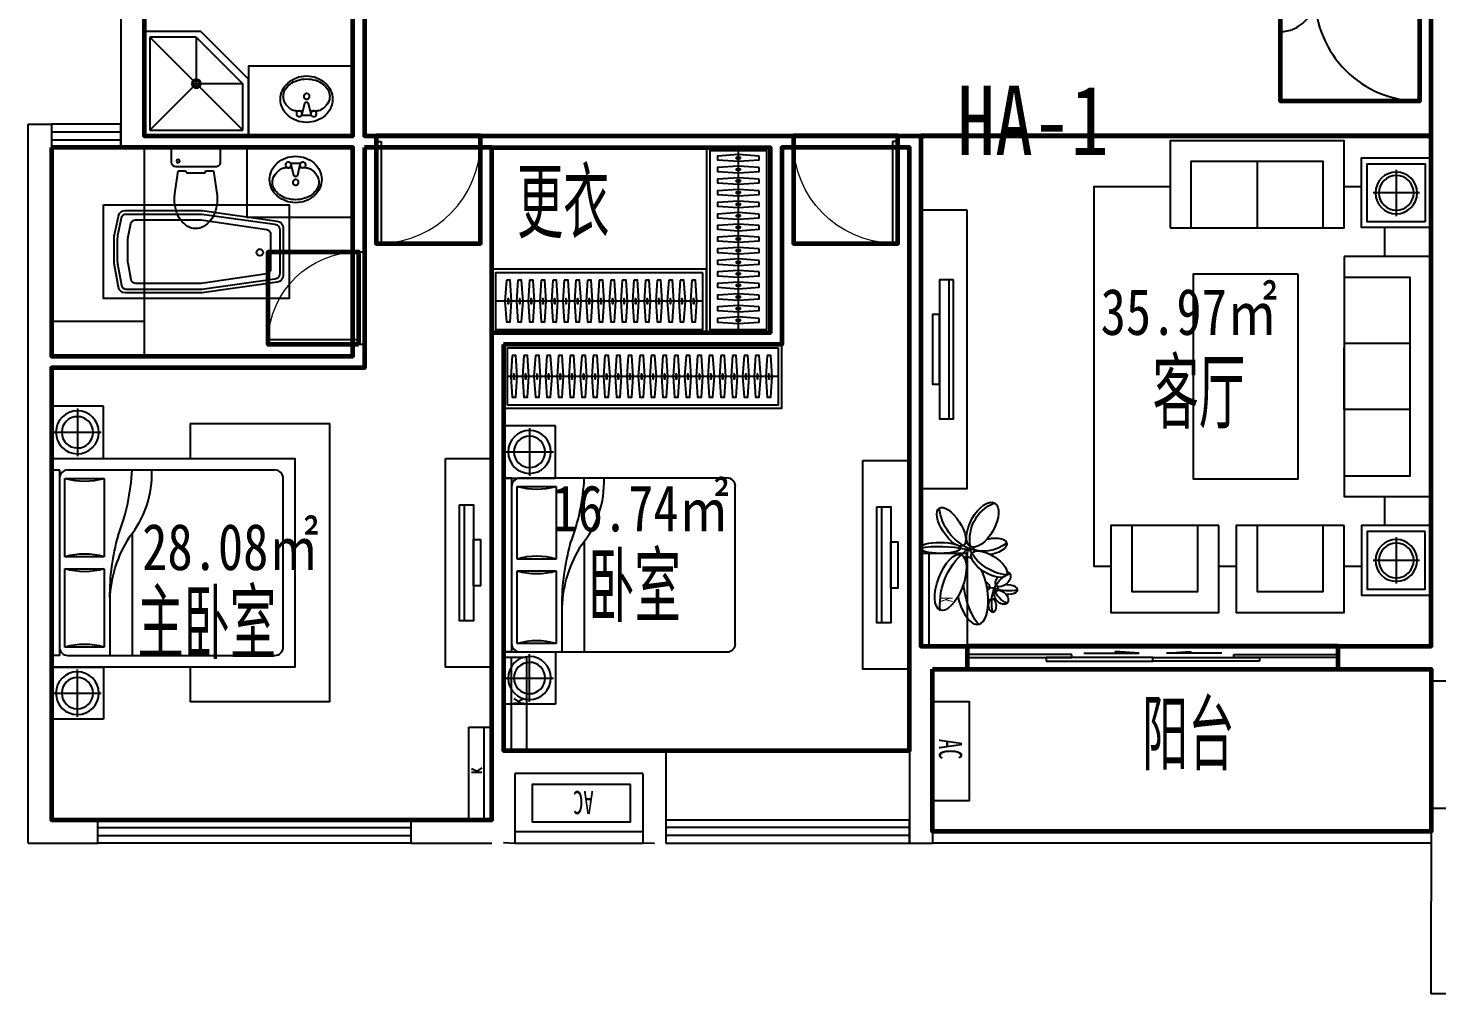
# Model space of a CAD drawing. Extents: x -546498 to -519398, y -751114 to -736514.
# Drawn here: x -546498 to -534348, y -751114 to -742785 of the extents above; entities that cross this region are included whole.
import ezdxf

# ---------------------------------------------------------------- set-up
doc = ezdxf.new("R2010")
doc.units = 0
doc.header["$LTSCALE"] = 1000
doc.header["$MEASUREMENT"] = 0
doc.linetypes.add('HIDDEN', pattern=[7.5, 5, -2.5])
doc.layers.get('0').update_dxf_attribs({"linetype": 'CONTINUOUS'})
for name, color, linetype in [('Balcony(阳台)', 11, 'CONTINUOUS'), ('Elec(电器)', 33, 'CONTINUOUS'), ('F', 8, 'CONTINUOUS'), ('Furniture(家具)', 8, 'CONTINUOUS'), ('Lvtry(厨卫)', 136, 'CONTINUOUS'), ('Text(文字)', 7, 'CONTINUOUS'), ('WALL', 2, 'CONTINUOUS'), ('WINDOW', 4, 'CONTINUOUS'), ('房间面积', 33, 'CONTINUOUS')]:
    doc.layers.add(name, color=color, linetype=linetype)
for name, color, linetype, lineweight in [('GT_卧室', 1, 'CONTINUOUS', 60), ('GT_卫生间', 5, 'CONTINUOUS', 60), ('GT_客厅', 2, 'CONTINUOUS', 60), ('GT_衣帽间', 63, 'CONTINUOUS', 60), ('GT_过道', 30, 'CONTINUOUS', 60), ('GT_门', 80, 'CONTINUOUS', 60), ('GT_阳台', 6, 'CONTINUOUS', 60)]:
    doc.layers.add(name, color=color, linetype=linetype, lineweight=lineweight)
doc.layers.get('0').off()
doc.styles.add('-黑体', font='simhei.ttf', dxfattribs={"width": 0.8})
doc.styles.add('_ZBHZ', font='simhei.ttf', dxfattribs={"width": 0.8})
doc.styles.add('HZ', font='zbtxt.shx', dxfattribs={"bigfont": 'zbhz.shx'})

# ---------------------------------------------------------------- blocks, each defined once
blk = doc.blocks.new('*U38')
blk.add_line((-970, -275), (820, -275))
for points in [[(-1000, 0), (850, 0), (850, -550), (-1000, -550)], [(-970, -30), (820, -30), (820, -520), (-970, -520)]]:
    blk.add_lwpolyline(points, close=True)
at = {"elevation": 0}
for points in [[(-874, -95), (-862, -275), (-874, -455), (-906, -455), (-918, -275), (-906, -95)], [(-774, -95), (-762, -275), (-774, -455), (-806, -455), (-818, -275), (-806, -95)], [(-674, -95), (-662, -275), (-674, -455), (-706, -455), (-718, -275), (-706, -95)], [(-574, -95), (-562, -275), (-574, -455), (-606, -455), (-618, -275), (-606, -95)], [(-474, -95), (-462, -275), (-474, -455), (-506, -455), (-518, -275), (-506, -95)], [(-374, -95), (-362, -275), (-374, -455), (-406, -455), (-418, -275), (-406, -95)], [(-274, -95), (-262, -275), (-274, -455), (-306, -455), (-318, -275), (-306, -95)], [(-174, -95), (-162, -275), (-174, -455), (-206, -455), (-218, -275), (-206, -95)], [(-74, -95), (-62, -275), (-74, -455), (-106, -455), (-118, -275), (-106, -95)], [(26, -95), (38, -275), (26, -455), (-6, -455), (-18, -275), (-6, -95)], [(126, -95), (138, -275), (126, -455), (94, -455), (82, -275), (94, -95)], [(226, -95), (238, -275), (226, -455), (194, -455), (182, -275), (194, -95)], [(326, -95), (338, -275), (326, -455), (294, -455), (282, -275), (294, -95)], [(426, -95), (438, -275), (426, -455), (394, -455), (382, -275), (394, -95)], [(526, -95), (538, -275), (526, -455), (494, -455), (482, -275), (494, -95)], [(626, -95), (638, -275), (626, -455), (594, -455), (582, -275), (594, -95)], [(726, -95), (738, -275), (726, -455), (694, -455), (682, -275), (694, -95)]]:
    blk.add_lwpolyline(points, close=True, dxfattribs=at)
at = {"ltscale": 15, "elevation": 0}
for points in [[(-894, -255), (-886, -255), (-886, -295), (-894, -295)], [(-794, -255), (-786, -255), (-786, -295), (-794, -295)], [(-694, -255), (-686, -255), (-686, -295), (-694, -295)], [(-594, -255), (-586, -255), (-586, -295), (-594, -295)], [(-494, -255), (-486, -255), (-486, -295), (-494, -295)], [(-394, -255), (-386, -255), (-386, -295), (-394, -295)], [(-294, -255), (-286, -255), (-286, -295), (-294, -295)], [(-194, -255), (-186, -255), (-186, -295), (-194, -295)], [(-94, -255), (-86, -255), (-86, -295), (-94, -295)], [(6, -255), (14, -255), (14, -295), (6, -295)], [(106, -255), (114, -255), (114, -295), (106, -295)], [(206, -255), (214, -255), (214, -295), (206, -295)], [(306, -255), (314, -255), (314, -295), (306, -295)], [(406, -255), (414, -255), (414, -295), (406, -295)], [(506, -255), (514, -255), (514, -295), (506, -295)], [(606, -255), (614, -255), (614, -295), (606, -295)], [(706, -255), (714, -255), (714, -295), (706, -295)]]:
    blk.add_lwpolyline(points, close=True, dxfattribs=at)
blk = doc.blocks.new('*U40')
blk.add_line((-970, -275), (570, -275))
for points in [[(-1000, 0), (600, 0), (600, -550), (-1000, -550)], [(-970, -30), (570, -30), (570, -520), (-970, -520)]]:
    blk.add_lwpolyline(points, close=True)
at = {"elevation": 0}
for points in [[(-874, -95), (-862, -275), (-874, -455), (-906, -455), (-918, -275), (-906, -95)], [(-774, -95), (-762, -275), (-774, -455), (-806, -455), (-818, -275), (-806, -95)], [(-674, -95), (-662, -275), (-674, -455), (-706, -455), (-718, -275), (-706, -95)], [(-574, -95), (-562, -275), (-574, -455), (-606, -455), (-618, -275), (-606, -95)], [(-474, -95), (-462, -275), (-474, -455), (-506, -455), (-518, -275), (-506, -95)], [(-374, -95), (-362, -275), (-374, -455), (-406, -455), (-418, -275), (-406, -95)], [(-274, -95), (-262, -275), (-274, -455), (-306, -455), (-318, -275), (-306, -95)], [(-174, -95), (-162, -275), (-174, -455), (-206, -455), (-218, -275), (-206, -95)], [(-74, -95), (-62, -275), (-74, -455), (-106, -455), (-118, -275), (-106, -95)], [(26, -95), (38, -275), (26, -455), (-6, -455), (-18, -275), (-6, -95)], [(126, -95), (138, -275), (126, -455), (94, -455), (82, -275), (94, -95)], [(226, -95), (238, -275), (226, -455), (194, -455), (182, -275), (194, -95)], [(326, -95), (338, -275), (326, -455), (294, -455), (282, -275), (294, -95)], [(426, -95), (438, -275), (426, -455), (394, -455), (382, -275), (394, -95)], [(526, -95), (538, -275), (526, -455), (494, -455), (482, -275), (494, -95)]]:
    blk.add_lwpolyline(points, close=True, dxfattribs=at)
at = {"ltscale": 15, "elevation": 0}
for points in [[(-894, -255), (-886, -255), (-886, -295), (-894, -295)], [(-794, -255), (-786, -255), (-786, -295), (-794, -295)], [(-694, -255), (-686, -255), (-686, -295), (-694, -295)], [(-594, -255), (-586, -255), (-586, -295), (-594, -295)], [(-494, -255), (-486, -255), (-486, -295), (-494, -295)], [(-394, -255), (-386, -255), (-386, -295), (-394, -295)], [(-294, -255), (-286, -255), (-286, -295), (-294, -295)], [(-194, -255), (-186, -255), (-186, -295), (-194, -295)], [(-94, -255), (-86, -255), (-86, -295), (-94, -295)], [(6, -255), (14, -255), (14, -295), (6, -295)], [(106, -255), (114, -255), (114, -295), (106, -295)], [(206, -255), (214, -255), (214, -295), (206, -295)], [(306, -255), (314, -255), (314, -295), (306, -295)], [(406, -255), (414, -255), (414, -295), (406, -295)], [(506, -255), (514, -255), (514, -295), (506, -295)]]:
    blk.add_lwpolyline(points, close=True, dxfattribs=at)
blk = doc.blocks.new('座厕')
for p, q in [((128, 210), (0, 210)), ((0, 210), (0, -210)), ((168, -170), (168, 170)), ((400, 181), (202, 152)), ((202, 152), (202, 90)), ((202, 90), (220, 82)), ((220, 82), (220, -80)), ((220, -80), (202, -85)), ((202, -85), (202, -152)), ((0, -210), (128, -210)), ((202, -152), (398, -181))]:
    blk.add_line(p, q)
blk.add_circle((118, 154), 14.5)
for centre, radius, start, end in [((128, 170), 40, 360, 90), ((446, -168), 352, 90.2924, 97.7689), ((446, -168), 352, 73.6387, 90.2924), ((470, -85), 266, 54.4566, 73.6387), ((508, -33), 201, 30.1295, 54.4566), ((565, 1), 135, 0.2924, 30.1295), ((565, 1), 135, 330.4554, 0.2924), ((507, 33), 201, 306.1283, 330.4554), ((128, -170), 40, 270, 360), ((444, 168), 352, 262.5124, 270.2924), ((444, 168), 352, 270.2924, 286.9462), ((469, 85), 266, 286.9462, 306.1283)]:
    blk.add_arc(centre, radius, start, end)
blk = doc.blocks.new('浴缸')
blk.add_lwpolyline([(50, 0), (1650, 0), (1650, -810), (50, -810)], close=True)
for points in [[(236, -50), (899, -50), (1548, -142, -0.373608), (1600, -201), (1600, -405), (1600, -609, -0.373608), (1548, -668), (899, -760), (238, -760, -0.362448), (178, -711), (144, -520, -0.045009), (141, -493), (141, -290, -0.050682), (144, -260), (178, -98, -0.356057)], [(897, -80), (1527, -169, -0.373608), (1570, -219), (1570, -405), (1570, -591, -0.373608), (1527, -641), (897, -730), (246, -730, -0.362448), (206, -697), (173, -514, -0.045009), (171, -493), (171, -290, -0.050682), (174, -266), (205, -112, -0.356057), (245, -80)], [(893, -130), (1457, -214, -0.373608), (1491, -253), (1491, -405), (1491, -557, -0.373608), (1457, -596), (893, -680), (327, -680, -0.362448), (287, -647), (261, -504, -0.045009), (260, -493), (260, -290, -0.050682), (262, -278), (285, -162, -0.356057), (324, -130)]]:
    blk.add_lwpolyline(points, format="xyb", close=True)
blk.add_circle((1398, -411), 29)
blk = doc.blocks.new('tp')
at = {"color": 0, "linetype": 'ByBlock'}
for p, q in [((2850583, -345414), (2850658, -345414)), ((2850530, -345451), (2850590, -345451)), ((2850583, -345426), (2850608, -345526)), ((2850608, -345526), (2850633, -345526)), ((2850633, -345526), (2850658, -345426)), ((2850652, -345451), (2850712, -345451))]:
    blk.add_line(p, q, dxfattribs=at)
for centre, major_axis, ratio, start_param, end_param in [((2850597, -345562), (-144, 144), 1, -0.061269, 0.346813), ((2850611, -345578), (-159, 159), 1, -0.435125, -0.061269), ((2850558, -345426), (2.1, 24.9), 1, 0.868674, 7.151859), ((2850620, -345604), (-44, 249), 0.999878, -0.176393, 0.176393), ((2850620, -345604), (45, 249), 0.999756, -0.176393, 0.176393), ((2850683, -345426), (5.4, 24.4), 1, 1.004197378192654, 7.287382685372238), ((2850630, -345578), (116, 193), 0.999887, -0.186928, 0.186928), ((2850645, -345562), (-144, 144), 1, 4.360549, 4.768631), ((2850574, -345551), (126, 126), 1, 1.917609, 2.353681), ((2850534, -345576), (80.5, 80.5), 1, 1.849085, 2.353681), ((2850576, -345599), (114, 114), 1, 1.345924, 1.849085), ((2850530, -345526), (-53, 53), 1, -0.787912, -0.224872), ((2850712, -345526), (53, 53), 1, 0.191139, 0.782884), ((2850638, -345635), (-146, 146), 1, -1.431413, -1.379657), ((2850665, -345599), (114, 114), 1, 5.999869, 6.422569), ((2850707, -345576), (-80.5, 80.5), 1, 3.924477, 4.429073), ((2850667, -345551), (-38, 174), 0.999939, 4.494353, 4.930425), ((2850574, -345551), (174, 38), 0.999747, 2.923557, 3.359629), ((2850597, -345541), (144, 144), 1, 2.789752, 3.197835), ((2850534, -345576), (110, 28), 0.999659, 2.889295, 3.393891), ((2850576, -345553), (114, 114), 1, 2.858276, 3.280976), ((2850621, -345576), (6.4, 24.2), 1, 1.043822435104645, 7.327007742284231), ((2850665, -345553), (-114, 114), 1, 2.997182, 3.419881), ((2850645, -345541), (-144, 144), 1, 3.080323, 3.488406), ((2850707, -345576), (-110, 29), 0.99966, 2.889295, 3.39389), ((2850667, -345551), (-174, 39), 0.99981, 2.923557, 3.359629), ((2850611, -345524), (-159, 159), 1, 1.627038, 2.000894), ((2850603, -345517), (94, 183), 0.999861, 2.970446, 3.312739), ((2850621, -345499), (45, 249), 0.999878, 2.965199, 3.317986), ((2850621, -345460), (-188, 188), 1, 2.052473, 2.353681), ((2850621, -345460), (-39, 263), 0.999727, 2.990989, 3.292197), ((2850621, -345499), (-44, 249), 0.999756, 2.965199, 3.317986), ((2850638, -345517), (-93, 184), 0.99986, 2.970446, 3.312739), ((2850630, -345524), (-115, 194), 0.999887, 2.954665, 3.32852)]:
    blk.add_ellipse(centre, major_axis=major_axis, ratio=ratio, start_param=start_param, end_param=end_param, dxfattribs=at)
blk = doc.blocks.new('双人床1')
at = {"layer": 'Furniture(家具)', "ltscale": 30}
for p, q in [((810815, -158427), (810365, -158427)), ((810365, -158427), (810365, -158877)), ((810815, -158877), (810815, -158427)), ((810590, -158447), (810590, -158857)), ((810385, -158652), (810796, -158652)), ((810365, -158877), (810365, -160377)), ((810438, -158877), (810365, -158877)), ((810365, -158877), (810815, -158877)), ((810435, -158877), (810435, -160377)), ((812293, -158877), (810508, -158877)), ((810484, -159576), (810484, -158949)), ((810484, -158949), (810821, -158949)), ((810821, -158949), (810821, -159576)), ((812365, -160305), (812365, -158949)), ((811062, -159431), (811062, -160377)), ((810821, -159576), (810484, -159576)), ((810484, -160305), (810484, -159678)), ((810484, -159678), (810821, -159678)), ((810821, -159678), (810821, -160305)), ((810869, -159979), (810869, -160377)), ((810438, -160377), (810365, -160377)), ((810365, -160827), (810365, -160377)), ((810365, -160377), (810815, -160377)), ((810821, -160305), (810484, -160305)), ((810508, -160377), (812293, -160377)), ((810815, -160377), (810815, -160827)), ((810590, -160807), (810590, -160397)), ((810385, -160602), (810796, -160602)), ((810815, -160827), (810365, -160827))]:
    blk.add_line(p, q, dxfattribs=at)
for centre, radius, start, end in [((810590, -158652), 185, 0, 359.7478), ((810590, -158652), 135, 0, 359.6531), ((810508, -158949), 72.3, 90, 180), ((809291, -158796), 1773, 338.5931, 357.384), ((810381, -158913), 852, 320.4539, 2.4327), ((812293, -158949), 72.3, 0, 90), ((810652, -158371), 602, 253.7398, 286.2602), ((812730, -159957), 1861, 163.9608, 180.6772), ((811937, -160033), 1069, 147.2925, 177.771), ((810652, -160154), 602, 73.7398, 106.2602), ((810652, -159100), 602, 253.7398, 286.2602), ((810508, -160305), 72.3, 180, 270), ((810652, -160883), 602, 73.7398, 106.2602), ((812293, -160305), 72.3, 270, 0), ((810590, -160602), 185, 0.2522, 0), ((810590, -160602), 135, 0.3469, 0)]:
    blk.add_arc(centre, radius, start, end, dxfattribs=at)
blk = doc.blocks.new('*U39')
blk.add_line((-970, -275), (1370, -275))
for points in [[(-1000, 0), (1400, 0), (1400, -550), (-1000, -550)], [(-970, -30), (1370, -30), (1370, -520), (-970, -520)]]:
    blk.add_lwpolyline(points, close=True)
at = {"elevation": 0}
for points in [[(-874, -95), (-862, -275), (-874, -455), (-906, -455), (-918, -275), (-906, -95)], [(-774, -95), (-762, -275), (-774, -455), (-806, -455), (-818, -275), (-806, -95)], [(-674, -95), (-662, -275), (-674, -455), (-706, -455), (-718, -275), (-706, -95)], [(-574, -95), (-562, -275), (-574, -455), (-606, -455), (-618, -275), (-606, -95)], [(-474, -95), (-462, -275), (-474, -455), (-506, -455), (-518, -275), (-506, -95)], [(-374, -95), (-362, -275), (-374, -455), (-406, -455), (-418, -275), (-406, -95)], [(-274, -95), (-262, -275), (-274, -455), (-306, -455), (-318, -275), (-306, -95)], [(-174, -95), (-162, -275), (-174, -455), (-206, -455), (-218, -275), (-206, -95)], [(-74, -95), (-62, -275), (-74, -455), (-106, -455), (-118, -275), (-106, -95)], [(26, -95), (38, -275), (26, -455), (-6, -455), (-18, -275), (-6, -95)], [(126, -95), (138, -275), (126, -455), (94, -455), (82, -275), (94, -95)], [(226, -95), (238, -275), (226, -455), (194, -455), (182, -275), (194, -95)], [(326, -95), (338, -275), (326, -455), (294, -455), (282, -275), (294, -95)], [(426, -95), (438, -275), (426, -455), (394, -455), (382, -275), (394, -95)], [(526, -95), (538, -275), (526, -455), (494, -455), (482, -275), (494, -95)], [(626, -95), (638, -275), (626, -455), (594, -455), (582, -275), (594, -95)], [(726, -95), (738, -275), (726, -455), (694, -455), (682, -275), (694, -95)], [(826, -95), (838, -275), (826, -455), (794, -455), (782, -275), (794, -95)], [(926, -95), (938, -275), (926, -455), (894, -455), (882, -275), (894, -95)], [(1026, -95), (1038, -275), (1026, -455), (994, -455), (982, -275), (994, -95)], [(1126, -95), (1138, -275), (1126, -455), (1094, -455), (1082, -275), (1094, -95)], [(1226, -95), (1238, -275), (1226, -455), (1194, -455), (1182, -275), (1194, -95)], [(1326, -95), (1338, -275), (1326, -455), (1294, -455), (1282, -275), (1294, -95)]]:
    blk.add_lwpolyline(points, close=True, dxfattribs=at)
at = {"ltscale": 15, "elevation": 0}
for points in [[(-894, -255), (-886, -255), (-886, -295), (-894, -295)], [(-794, -255), (-786, -255), (-786, -295), (-794, -295)], [(-694, -255), (-686, -255), (-686, -295), (-694, -295)], [(-594, -255), (-586, -255), (-586, -295), (-594, -295)], [(-494, -255), (-486, -255), (-486, -295), (-494, -295)], [(-394, -255), (-386, -255), (-386, -295), (-394, -295)], [(-294, -255), (-286, -255), (-286, -295), (-294, -295)], [(-194, -255), (-186, -255), (-186, -295), (-194, -295)], [(-94, -255), (-86, -255), (-86, -295), (-94, -295)], [(6, -255), (14, -255), (14, -295), (6, -295)], [(106, -255), (114, -255), (114, -295), (106, -295)], [(206, -255), (214, -255), (214, -295), (206, -295)], [(306, -255), (314, -255), (314, -295), (306, -295)], [(406, -255), (414, -255), (414, -295), (406, -295)], [(506, -255), (514, -255), (514, -295), (506, -295)], [(606, -255), (614, -255), (614, -295), (606, -295)], [(706, -255), (714, -255), (714, -295), (706, -295)], [(806, -255), (814, -255), (814, -295), (806, -295)], [(906, -255), (914, -255), (914, -295), (906, -295)], [(1006, -255), (1014, -255), (1014, -295), (1006, -295)], [(1106, -255), (1114, -255), (1114, -295), (1106, -295)], [(1206, -255), (1214, -255), (1214, -295), (1206, -295)], [(1306, -255), (1314, -255), (1314, -295), (1306, -295)]]:
    blk.add_lwpolyline(points, close=True, dxfattribs=at)
blk = doc.blocks.new('电视2000')
at = {"linetype": 'ByBlock'}
blk.add_line((847927, -171854), (847927, -172854), dxfattribs=at)
for points in [[(848087, -171454), (847687, -171454), (847687, -173254), (848087, -173254), (848087, -171454)], [(847967, -171854), (847847, -171854), (847847, -172854), (847967, -172854), (847967, -171854)], [(847847, -172154), (847787, -172154), (847787, -172554), (847847, -172554), (847847, -172154)]]:
    blk.add_lwpolyline(points, dxfattribs=at)
blk = doc.blocks.new('1800c')
at = {"layer": 'Furniture(家具)', "ltscale": 30}
for p, q in [((844237, -168104), (843787, -168104)), ((843787, -168104), (843787, -168554)), ((844012, -168124), (844012, -168534)), ((844237, -168554), (844237, -168104)), ((843807, -168329), (844217, -168329)), ((843787, -168554), (844237, -168554)), ((843787, -168654), (843787, -170254)), ((843860, -168654), (843787, -168654)), ((843857, -168654), (843857, -170254)), ((843905, -169403), (843905, -168726)), ((843905, -168726), (844243, -168726)), ((845715, -168654), (843930, -168654)), ((844243, -168726), (844243, -169403)), ((845787, -170181), (845787, -168726)), ((844484, -169208), (844484, -170254)), ((844243, -169403), (843905, -169403)), ((843905, -170181), (843905, -169505)), ((843905, -169505), (844243, -169505)), ((844243, -169505), (844243, -170181)), ((844291, -169756), (844291, -170254)), ((844243, -170181), (843905, -170181)), ((843860, -170254), (843787, -170254)), ((843930, -170254), (845715, -170254)), ((843787, -170804), (843787, -170354)), ((843787, -170354), (844237, -170354)), ((844012, -170784), (844012, -170374)), ((844237, -170354), (844237, -170804)), ((843807, -170579), (844217, -170579)), ((844237, -170804), (843787, -170804))]:
    blk.add_line(p, q, dxfattribs=at)
at = {"layer": 'Furniture(家具)', "linetype": 'ByBlock'}
for points in [[(844987, -168554), (844987, -168254), (846187, -168254), (846187, -170654), (844987, -170654), (844987, -170354)], [(843787, -168554), (845887, -168554), (845887, -170354), (843787, -170354), (843787, -168554)]]:
    blk.add_lwpolyline(points, dxfattribs=at)
at = {"layer": 'Furniture(家具)', "ltscale": 30}
for centre, radius, start, end in [((844012, -168329), 185, 0, 359.7478), ((844012, -168329), 135, 0, 359.6531), ((843930, -168726), 72.3, 90, 180), ((844074, -168148), 602, 253.7398, 286.2602), ((842712, -168573), 1773, 338.5931, 357.384), ((843803, -168690), 852, 320.4539, 2.4327), ((845715, -168726), 72.3, 0, 90), ((846151, -169734), 1861, 163.9608, 180.6772), ((845359, -169810), 1069, 147.2925, 177.771), ((844074, -169981), 602, 73.7398, 106.2602), ((844074, -168926), 602, 253.7398, 286.2602), ((843930, -170181), 72.3, 180, 270), ((844074, -170760), 602, 73.7398, 106.2602), ((845715, -170181), 72.3, 270, 0), ((844012, -170579), 185, 0.2522, 0), ((844012, -170579), 135, 0.3469, 0)]:
    blk.add_arc(centre, radius, start, end, dxfattribs=at)
blk = doc.blocks.new('电视2400')
at = {"layer": 'Furniture(家具)', "linetype": 'ByBlock'}
blk.add_line((826979, -148586), (826979, -149786), dxfattribs=at)
for points in [[(826819, -147986), (827219, -147986), (827219, -150386), (826819, -150386), (826819, -147986)], [(826939, -148586), (827059, -148586), (827059, -149786), (826939, -149786), (826939, -148586)], [(827059, -148886), (827119, -148886), (827119, -149486), (827059, -149486), (827059, -148886)]]:
    blk.add_lwpolyline(points, dxfattribs=at)
blk = doc.blocks.new('eteyergd')
at = {"layer": 'F'}
for centre, radius, start, end in [((342394, -98401, 0), 1138, 171.5217, 191.825), ((340873, -98839, 0), 440, 23.5051, 83.1608), ((341755, -99000, 0), 591, 85.0898, 144.1824), ((341528, -99296, 0), 685, 102.9144, 111.8349), ((341528, -99296, 0), 685, 54.317, 85.7335), ((341193, -99000, 0), 334, 72.8622, 158.9259), ((340953, -98782, 0), 343, 323.4204, 20.9383), ((341094, -99030, 0), 411, 6.6066, 64.1244), ((341714, -99098, 0), 240, 113.8971, 159.6068), ((341328, -98880, 0), 288, 0.388, 13.1363), ((341305, -99002, 0), 335, 346.7091, 21.2772), ((341741, -99214, 0), 359, 76.3806, 109.341), ((341588, -99045, 0), 167, 19.8869, 77.9811)]:
    blk.add_arc(centre, radius, start, end, dxfattribs=at)
at = {"layer": 'F', "extrusion": (0, 0, -1)}
for centre, major_axis, ratio, start_param, end_param in [((341269, -98411, 0), (-1, 177), 0.266905, 3.141593, 9.424778), ((341567, -98501, 0), (239, 90), 0.429276, 3.141593, 9.424778), ((341639, -98687, 0), (-289, 53), 0.445551, -0.35533, 0.120516), ((341639, -98687, 0), (-289, 53), 0.445551, 1.666814, 5.314404), ((341257, -98843, 0), (29, 144), 0.445551, -0.328236, 0.22653), ((341409, -98833, 0), (-93, 149), 0.445551, 3.141593, 9.424778), ((341257, -98843, 0), (29, 144), 0.445551, 1.472473, 4.829151), ((341540, -98953, 0), (51.2, 61.3), 0.592137, -1.264643, 3.721586), ((341598, -98792, 0), (-15.3, 47.3), 0.65203, 2.341316, 4.653778), ((341765, -98861, 0), (-60.1, 4.2), 0.535233, 3.141593, 9.424778), ((341628, -98992, 0), (-2.8, 87.4), 0.460572, 1.423367, 5.029796), ((341628, -98992, 0), (-2.8, 87.4), 0.460572, -0.608144, 0.237276)]:
    blk.add_ellipse(centre, major_axis=major_axis, ratio=ratio, start_param=start_param, end_param=end_param, dxfattribs=at)
for centre, major_axis, ratio in [((341087, -98507, 0), (-162, 105), 0.422693), ((341069, -98776, 0), (187, 104), 0.486862), ((341695, -98938, 0), (-50.2, 50.2), 0.673017)]:
    blk.add_ellipse(centre, major_axis=major_axis, ratio=ratio, dxfattribs=at)
blk = doc.blocks.new('沙发3')
at = {"layer": 'Furniture(家具)', "linetype": 'ByBlock'}
for p, q in [((800668, -138738), (800668, -139308)), ((801238, -138738), (801238, -139308))]:
    blk.add_line(p, q, dxfattribs=at)
at = {"layer": 'Furniture(家具)'}
blk.add_lwpolyline([(801988, -139308), (799918, -139308), (799918, -138558), (801988, -138558)], close=True, dxfattribs=at)
for points in [[(800098, -139308), (800098, -138738), (801808, -138738), (801808, -139308)], [(800668, -139308), (801202, -139308)]]:
    blk.add_lwpolyline(points, dxfattribs=at)
blk = doc.blocks.new('沙发2')
at = {"layer": 'Furniture(家具)', "linetype": 'ByBlock'}
blk.add_line((804961, -135752), (804961, -136322), dxfattribs=at)
at = {"layer": 'Furniture(家具)'}
blk.add_lwpolyline([(805711, -136322), (804211, -136322), (804211, -135572), (805711, -135572)], close=True, dxfattribs=at)
for points in [[(804391, -136322), (804391, -135752), (805531, -135752), (805531, -136322)], [(804961, -136322), (804925, -136322)]]:
    blk.add_lwpolyline(points, dxfattribs=at)
blk = doc.blocks.new('台灯1')
at = {"layer": 'Furniture(家具)', "linetype": 'ByBlock'}
for p, q in [((810329, -169546), (810329, -169946)), ((810129, -169746), (810529, -169746))]:
    blk.add_line(p, q, dxfattribs=at)
for radius in [180, 150]:
    blk.add_circle((810329, -169746), radius, dxfattribs=at)
blk = doc.blocks.new('沙发1')
at = {"layer": 'Furniture(家具)'}
blk.add_lwpolyline([(810851, -180882), (809921, -180882), (809921, -180132), (810851, -180132)], close=True, dxfattribs=at)
for points in [[(810101, -180882), (810101, -180312), (810671, -180312), (810671, -180882)], [(810671, -180882), (810636, -180882)]]:
    blk.add_lwpolyline(points, dxfattribs=at)
blk = doc.blocks.new('地毯')
at = {"layer": 'Furniture(家具)', "linetype": 'ByBlock'}
blk.add_line((809571, -178312), (809571, -178062), dxfattribs=at)
for points in [[(809771, -175392), (809921, -175392)], [(811421, -175392), (812081, -175392), (812081, -178662), (811931, -178662)], [(809571, -175992), (809571, -175742)], [(809921, -178662), (809771, -178662)], [(811001, -178662), (810851, -178662)]]:
    blk.add_lwpolyline(points, dxfattribs=at)
blk = doc.blocks.new('沙发组合')
at = {"layer": 'Furniture(家具)', "linetype": 'ByBlock'}
for points in [[(809171, -175742), (809771, -175742), (809771, -175142), (809171, -175142)], [(809221, -175692), (809721, -175692), (809721, -175192), (809221, -175192)], [(809171, -178312), (809771, -178312), (809771, -178912), (809171, -178912)], [(809221, -178362), (809721, -178362), (809721, -178862), (809221, -178862)]]:
    blk.add_lwpolyline(points, close=True, dxfattribs=at)
blk.add_lwpolyline([(810321, -176142), (810321, -177912), (811221, -177912), (811221, -176142), (810321, -176142)], dxfattribs=at)
for name, p in [('沙发2', (5711, -39421)), ('台灯1', (-858, -5697)), ('地毯', (0, 0)), ('台灯1', (-858, -8867))]:
    blk.add_blockref(name, p, dxfattribs=at)
for name, p, rotation in [('沙发3', (670613, -977980), 90), ('沙发1', (1620773, -359194), 180), ('沙发1', (1621853, -359194), 180)]:
    blk.add_blockref(name, p, dxfattribs=dict(at, rotation=rotation))
blk = doc.blocks.new('$plan$00002156')
for p, q in [((-450, 450, 0), (450, 450, 0)), ((-450, -450, 0), (-450, 450, 0)), ((-400, 400, 0), (400, 400, 0)), ((-400, 400, 0), (-26.2175, 26.2175, 0)), ((-400, -400, 0), (-400, 400, 0)), ((26.4075, 26.41, 0), (400, 400, 0)), ((400, 400, 0), (400, 0, 0)), ((450, 450, 0), (450, -37.5, 0)), ((0, 0, 0), (-25, 0, 0)), ((0, 0, 0), (0, 25, 0)), ((25, 0, 0), (0, 0, 0)), ((0, -25, 0), (0, 0, 0)), ((0, -400, 0), (400, 0, 0)), ((400, 0, 0), (37.5, 0, 0)), ((-400, -400, 0), (-26.5225, -26.5225, 0)), ((0, -400, 0), (0, -37.5, 0)), ((37.5, -450, 0), (450, -37.5, 0)), ((37.5, -450, 0), (-450, -450, 0)), ((0, -400, 0), (-400, -400, 0))]:
    blk.add_line(p, q)
for radius in [37.5, 25]:
    blk.add_circle((0, 0, 0), radius)
blk = doc.blocks.new('空调室内机1')
at = {"ltscale": 0.3}
blk.add_line((0, -67), (800, -67), dxfattribs=at)
blk.add_lwpolyline([(800, 0), (0, 0), (0, -400), (800, -400)], close=True, dxfattribs=at)
at = {"style": '_ZBHZ', "width": 0.65}
blk.add_text('K', height=100, dxfattribs=at).set_placement((378, -274))
blk = doc.blocks.new('空调室外机2')
at = {"ltscale": 0.5}
blk.add_lwpolyline([(0, 0), (850, 0), (850, 320), (0, 320)], close=True, dxfattribs=at)
at = {"ltscale": 0.5, "style": '_ZBHZ', "width": 0.65}
blk.add_text('AC', height=200, dxfattribs=at).set_placement((319, 55))
blk = doc.blocks.new('*U35')
at = {"linetype": 'HIDDEN', "ltscale": 0.3}
blk.add_line((0, -117), (800, -117), dxfattribs=at)
for p, q in [((408, -137), (408, -227)), ((448, -138), (408, -196)), ((445, -226), (420, -178))]:
    blk.add_line(p, q)
blk.add_lwpolyline([(800, -50), (0, -50), (0, -250), (800, -250)], close=True, dxfattribs=at)
blk = doc.blocks.new('$DorLib2D$00000138')
at = {"color": 0, "linetype": 'Continuous'}
for p, q in [((-0.2875, 0), (-0.2875, 0.1538)), ((-0.2875, 0.1538), (0, 0.1538)), ((0, 0.1538), (0, 0)), ((0.2875, 0.1538), (0, 0.1538)), ((0.2875, 0), (0.2875, 0.1538)), ((-0.5, -0.1399), (-0.5, 0)), ((-0.5, 0), (-0.2187, 0)), ((0, 0), (-0.2875, 0)), ((-0.2187, 0), (-0.2187, -0.1399)), ((0, 0), (0.2875, 0)), ((0.2187, 0), (0.2187, -0.1399)), ((0.5, 0), (0.2187, 0)), ((0.5, 0), (0.5, -0.1946)), ((0.5, -0.1399), (0.5, 0)), ((-0.2187, -0.1399), (-0.5, -0.1399)), ((0.2187, -0.1399), (0.5, -0.1399)), ((-0.1857, -0.186), (-0.037, -0.186)), ((-0.037, -0.186), (-0.1019, -0.2583)), ((-0.1019, -0.2583), (-0.1019, -0.186)), ((0.1857, -0.186), (0.037, -0.186)), ((0.037, -0.186), (0.1019, -0.2583)), ((0.1019, -0.2583), (0.1019, -0.186))]:
    blk.add_line(p, q, dxfattribs=at)
blk = doc.blocks.new('$DorLib2D$00000001')
for p, q in [((0.45, 0.975), (0.5, 0.975)), ((0.45, 0), (0.45, 0.975)), ((0.5, 0), (0.5, 0.975)), ((0.5, 0), (0.45, 0))]:
    blk.add_line(p, q)
at = {"lineweight": 13}
blk.add_arc((0.475, 0), 0.975, 91.4693, 180, dxfattribs=at)
blk = doc.blocks.new('$WINLIB2D$00000001')
for p, q in [((-0.5, 0.5), (0.5, 0.5)), ((-0.5, 0.5), (-0.5, -0.5)), ((0.5, -0.5), (0.5, 0.5)), ((0.5, 0.1667), (-0.5, 0.1667)), ((0.5, -0.1667), (-0.5, -0.1667)), ((-0.5, -0.5), (0.5, -0.5))]:
    blk.add_line(p, q)

msp = doc.modelspace()

# ---------------------------------------------------------------- linework, layer by layer
at = {"layer": 'Balcony(阳台)'}
for p, q in [((-542298, -749714), (-541198, -749714)), ((-534398, -749714), (-538698, -749714)), ((-542298, -749814), (-541198, -749814)), ((-534398, -749814), (-538698, -749814))]:
    msp.add_line(p, q, dxfattribs=at)
at = {"layer": 'GT_卧室'}
for points in [[(-543598, -743814), (-543598, -745714), (-546298, -745714), (-546298, -749614), (-542498, -749614), (-542498, -743814), (-543598, -743814)], [(-542398, -745514), (-542398, -749014), (-538898, -749014), (-538898, -743814), (-539998, -743814), (-539998, -745514), (-542398, -745514)]]:
    msp.add_lwpolyline(points, dxfattribs=at)
at = {"layer": 'GT_卫生间'}
for points in [[(-545498, -741414), (-545498, -743714), (-543698, -743714), (-543698, -741414), (-545498, -741414)], [(-546298, -743814), (-546298, -745614), (-543698, -745614), (-543698, -743814), (-546298, -743814)]]:
    msp.add_lwpolyline(points, dxfattribs=at)
at = {"layer": 'GT_客厅'}
msp.add_lwpolyline([(-538798, -743714), (-538798, -748114), (-534398, -748114), (-534398, -743714), (-538798, -743714)], dxfattribs=at)
at = {"layer": 'GT_衣帽间'}
msp.add_lwpolyline([(-542498, -743814), (-540098, -743814), (-540098, -745414), (-542498, -745414), (-542498, -743814)], dxfattribs=at)
at = {"layer": 'GT_过道'}
msp.add_lwpolyline([(-543598, -741414), (-543598, -743714), (-534398, -743714), (-534398, -742612), (-542498, -742614), (-542498, -741414), (-543598, -741414)], dxfattribs=at)
at = {"layer": 'GT_门'}
for points in [[(-535698, -742514), (-534498, -742514), (-534498, -743414), (-535698, -743414), (-535698, -742514)], [(-543498, -743714), (-543498, -744641), (-542598, -744641), (-542598, -743714), (-543498, -743714)], [(-539898, -743714), (-539898, -744641), (-538998, -744641), (-538998, -743714), (-539898, -743714)], [(-543648, -745514), (-544428, -745514), (-544428, -744715), (-543648, -744714), (-543648, -745514)], [(-538398, -748114), (-538398, -748314), (-535198, -748314), (-535198, -748114), (-538398, -748114)]]:
    msp.add_lwpolyline(points, dxfattribs=at)
at = {"layer": 'GT_阳台'}
msp.add_lwpolyline([(-538698, -748314), (-534398, -748314), (-534398, -749714), (-538698, -749714), (-538698, -748314)], dxfattribs=at)
at = {"layer": 'Lvtry(厨卫)', "linetype": 'ByBlock'}
for points in [[(-544598, -743714), (-543698, -743714), (-543698, -743114), (-544598, -743114), (-544598, -743714)], [(-543698, -743814), (-544611, -743814), (-544611, -744414), (-543698, -744414), (-543698, -743814)]]:
    msp.add_lwpolyline(points, dxfattribs=at)
at = {"layer": 'Lvtry(厨卫)'}
msp.add_lwpolyline([(-546298, -745314), (-546298, -743814), (-545498, -743814), (-545498, -745314)], close=True, dxfattribs=at)
at = {"layer": 'WALL'}
for p, q in [((-543698, -742314), (-543698, -743714)), ((-543598, -743714), (-543598, -742314)), ((-545698, -742414), (-545698, -743614)), ((-545498, -743714), (-545498, -742414)), ((-534398, -748114), (-534398, -742614)), ((-546498, -743714), (-546498, -743614)), ((-546498, -743614), (-546298, -743614)), ((-546298, -743614), (-546298, -743614)), ((-546298, -743614), (-546298, -743814)), ((-545698, -743614), (-545698, -743814)), ((-546498, -745714), (-546498, -743714)), ((-546298, -745614), (-546298, -743814)), ((-545698, -743814), (-545598, -743814)), ((-543698, -743814), (-545598, -743814)), ((-543698, -743714), (-545498, -743714)), ((-543698, -743814), (-543698, -744714)), ((-543498, -743714), (-543598, -743714)), ((-543598, -743814), (-543498, -743814)), ((-543598, -744714), (-543598, -743814)), ((-543498, -743814), (-543498, -743714)), ((-539998, -743714), (-542598, -743714)), ((-542598, -743714), (-542598, -743814)), ((-542598, -743814), (-540098, -743814)), ((-540098, -745414), (-540098, -743814)), ((-539898, -743714), (-539998, -743714)), ((-539998, -743814), (-539898, -743814)), ((-539998, -745514), (-539998, -743814)), ((-539898, -743814), (-539898, -743714)), ((-538798, -743714), (-538998, -743714)), ((-538998, -743714), (-538998, -743814)), ((-538998, -743814), (-538898, -743814)), ((-538898, -748214), (-538898, -743814)), ((-538798, -748114), (-538798, -743714)), ((-543698, -744714), (-543598, -744714)), ((-543598, -745514), (-543698, -745514)), ((-543698, -745514), (-543698, -745614)), ((-543598, -745714), (-543598, -745514)), ((-542498, -745414), (-540098, -745414)), ((-542498, -749114), (-542498, -745414)), ((-542398, -745514), (-539998, -745514)), ((-542398, -749014), (-542398, -745514)), ((-546298, -745614), (-543698, -745614)), ((-546498, -749814), (-546498, -745714)), ((-546298, -749614), (-546298, -745714)), ((-546298, -745714), (-543598, -745714)), ((-538398, -748114), (-538798, -748114)), ((-538398, -748314), (-538398, -748114)), ((-534398, -748114), (-535198, -748114)), ((-535198, -748114), (-535198, -748314)), ((-538898, -748214), (-538898, -749614)), ((-538698, -748314), (-538398, -748314)), ((-538698, -748314), (-538698, -749814)), ((-535198, -748314), (-534398, -748314)), ((-534398, -748314), (-534398, -748414)), ((-534398, -748414), (-534198, -748414)), ((-540998, -749014), (-542398, -749014)), ((-540998, -749014), (-540998, -749614)), ((-542498, -749614), (-542498, -749114)), ((-541198, -749214), (-542298, -749214)), ((-542298, -749714), (-542298, -749214)), ((-541198, -749214), (-541198, -749714)), ((-534198, -749514), (-534398, -749514)), ((-534398, -749514), (-534398, -750314)), ((-545898, -749614), (-546298, -749614)), ((-545898, -749814), (-545898, -749614)), ((-542498, -749614), (-543198, -749614)), ((-543198, -749614), (-543198, -749814)), ((-540998, -749614), (-540998, -749814)), ((-538898, -749614), (-538898, -749814)), ((-542298, -749814), (-542298, -749714)), ((-541198, -749714), (-541198, -749814)), ((-546498, -749814), (-545898, -749814)), ((-543198, -749814), (-542498, -749814)), ((-542399, -749809), (-542394, -749809)), ((-542399, -749809), (-542298, -749814)), ((-541098, -749816), (-541198, -749814)), ((-541097, -749816), (-541098, -749816)), ((-538898, -749814), (-538698, -749814)), ((-534398, -751114), (-534398, -750314)), ((-532948, -751114), (-534398, -751114))]:
    msp.add_line(p, q, dxfattribs=at)
at = {"layer": 'WINDOW'}
for p, q in [((-543698, -745514), (-543698, -744714)), ((-545498, -745314), (-545498, -745614)), ((-535198, -748314), (-538398, -748314)), ((-534398, -749514), (-534398, -748414)), ((-538898, -749014), (-542398, -749014))]:
    msp.add_line(p, q, dxfattribs=at)
at = {"layer": 'WINDOW', "extrusion": (-1e-16, 0, -1)}
msp.add_lwpolyline([(535698, -742514), (535698, -742814, -0.414214), (535398, -742514, -0.414214), (534498, -743414), (534498, -742514)], format="xyb", dxfattribs=at)

# ---------------------------------------------------------------- block references
at = {"layer": 'Elec(电器)', "extrusion": (0, 0, -1), "zscale": -1, "rotation": 270}
msp.add_blockref('空调室内机1', (538798, -747314), dxfattribs=at)
at = {"layer": 'Elec(电器)'}
for name, p, rotation in [('*U35', (-542448, -749014), 90), ('空调室外机2', (-538698, -748596), 270), ('空调室外机2', (-541302, -749309), 180)]:
    msp.add_blockref(name, p, dxfattribs=dict(at, rotation=rotation))
at = {"layer": 'Elec(电器)', "xscale": -1, "rotation": 270}
msp.add_blockref('*U35', (-542448, -749614), dxfattribs=at)
at = {"layer": 'Furniture(家具)', "xscale": -1}
for name, p, rotation in [('*U40', (-540098, -744414), 270), ('eteyergd', (-637043, -405999, 0), 90)]:
    msp.add_blockref(name, p, dxfattribs=dict(at, rotation=rotation))
at = {"layer": 'Furniture(家具)', "linetype": 'ByBlock', "xscale": -1}
for name, p in [('沙发组合', (274773, -568763)), ('电视2400', (288421, -596370)), ('电视2000', (305189, -575042)), ('电视2000', (308789, -575061))]:
    msp.add_blockref(name, p, dxfattribs=at)
at = {"layer": 'Furniture(家具)', "xscale": -1}
for name, p in [('*U38', (-541648, -744864)), ('*U39', (-540998, -745514))]:
    msp.add_blockref(name, p, dxfattribs=at)
at = {"layer": 'Furniture(家具)'}
msp.add_blockref('1800c', (-1390086, -577942), dxfattribs=at)
at = {"layer": 'Furniture(家具)', "linetype": 'ByBlock'}
msp.add_blockref('双人床1', (-1352764, -587788), dxfattribs=at)
at = {"layer": 'Lvtry(厨卫)', "xscale": -1}
for name, p, rotation in [('$plan$00002156', (-545048, -743264, 0), 180), ('tp', (-3394718, -1088949), 180), ('座厕', (-545052, -743814), 89.99997310613014)]:
    msp.add_blockref(name, p, dxfattribs=dict(at, rotation=rotation))
msp.add_blockref('tp', (2306429, -398539), dxfattribs=at)
at = {"layer": 'Lvtry(厨卫)'}
msp.add_blockref('浴缸', (-545898, -744308), dxfattribs=at)
at = {"layer": 'WINDOW'}
for name, p, xscale, yscale, zscale, rotation in [('$WINLIB2D$00000001', (-545998, -743714), 600, 200, 600, 179.9999999999666), ('$DorLib2D$00000001', (-543048, -743764), 900, 900, 900, 180.0000000001444), ('$DorLib2D$00000001', (-539448, -743764), -900, 900, -900, 180.0000000001666), ('$DorLib2D$00000001', (-543648, -745114), -800, 800, -800, 90.0000000055362), ('$DorLib2D$00000138', (-536798, -748214), 3200, 200, 3200, 179.9999999999585), ('$WINLIB2D$00000001', (-544548, -749714), 2700, -200, 2700, 180.0000000000033), ('$WINLIB2D$00000001', (-539948, -749714), -2100, -200, -2100, 179.9999999997912)]:
    msp.add_blockref(name, p, dxfattribs=dict(at, xscale=xscale, yscale=yscale, zscale=zscale, rotation=rotation))

# ---------------------------------------------------------------- texts
at = {"layer": 'Text(文字)'}
for s, style, width, p in [('HA-1', '-黑体', 0.8, (-538485, -743880)), ('更衣', 'HZ', 0.7, (-542282, -744598))]:
    msp.add_text(s, height=600, dxfattribs=dict(at, style=style, width=width)).set_placement(p)
at = {"layer": 'Text(文字)', "style": 'HZ', "width": 0.7}
for s, p in [('客厅', (-536800, -746240)), ('卧室', (-541668, -747911)), ('主卧室', (-545557, -748230)), ('阳台', (-536891, -749187))]:
    msp.add_text(s, height=600, rotation=360, dxfattribs=at).set_placement(p)
at = {"layer": '房间面积', "style": '-黑体', "width": 0.8}
for s, p in [('35.97㎡', (-537248, -745431, 0)), ('16.74㎡', (-541977, -747126, 0)), ('28.08㎡', (-545515, -747459, 0))]:
    msp.add_text(s, height=400, dxfattribs=at).set_placement(p)

doc.saveas('drawing.dxf')
